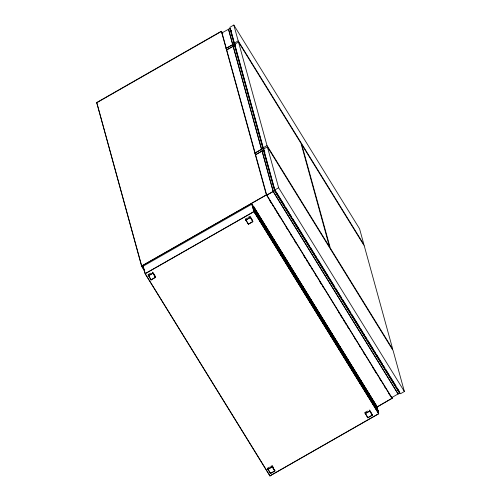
<?xml version="1.0" encoding="UTF-8"?>
<svg xmlns="http://www.w3.org/2000/svg" width="501" height="501" viewBox="0 0 501 501"><rect width="100%" height="100%" fill="white"/><g stroke="black" fill="none" stroke-linecap="round" stroke-linejoin="round"><path stroke-width="0.75" d="M144.507 270.935L141.633 266.281L96.687 102.548L221.304 31.256L222.826 33.316M269.457 474.409L270.008 475.881L378.75 413.613L254.051 211.554L251.784 204.045L253.932 211.679L378.693 413.807L376.696 406.148L378.693 413.807L269.864 475.906L145.165 273.847L143.161 266.181L251.99 204.089L377.015 406.574L376.489 406.875L377.015 406.574M221.824 32.972L228.531 29.233L232.771 44.614L233.591 45.942M253.174 206.907L253.7 206.606L376.965 406.731L253.681 206.994C254.013 206.017 252.773 207.902 253.581 206.625M254.038 208.278C254.176 207.113 253.782 209.312 253.575 208.034L254.051 207.89L377.291 407.576L376.959 408.14M317.171 312.893L254.283 210.614L254.765 210.47L378.03 410.595L377.554 410.739L343.047 354.827M376.577 406.624L376.934 406.286L376.602 406.856M376.927 407.914L377.291 407.576L376.858 407.776M377.366 407.864L253.218 206.75L377.272 407.964M377.723 409.148L377.197 409.449L377.723 409.148L253.575 208.034L253.606 208.479M377.954 410.306L377.472 410.451L377.879 410.169M260.533 220.415L253.963 209.769C254.326 208.441 254.489 210.263 253.976 209.38L378.03 410.595L253.882 209.481L254.408 209.18L377.679 409.304L253.65 208.322L254.132 208.178M378.305 411.597L377.911 412.029L378.43 411.728L254.283 210.614L378.305 411.597L377.829 411.741M391.506 397.756L399.479 393.135L398.859 390.899M96.612 102.824L221.592 31.325L266.62 194.783L392.158 398.195L376.502 407.382M143.104 266.382L145.309 273.822L270.07 475.95M262.825 151.277L261.585 149.285L233.172 46.142L234.481 45.391L262.893 148.54L254.946 153.131M253.625 208.09L256.074 212.474M254.239 210.771L254.84 210.758M255.378 154.778L262.086 151.039L273.22 191.47L266.57 195.315M255.197 212.042C253.738 212.631 255.942 211.115 254.671 212.343L377.911 412.029L378.43 411.728M398.126 394.036L273.164 191.338L274.473 190.587L263.388 150.325L255.416 154.822M233.823 25.05L238.188 40.9L363.939 244.657L359.574 228.807L233.823 25.05L229.896 27.298L234.261 43.142L235.082 44.476M228.525 29.271L229.834 28.519L231.061 30.511M231.468 30.379L230.948 30.674L234.781 44.608L235.307 44.307M234.261 43.142L238.188 40.9M229.834 28.519L234.023 43.731L232.715 44.483L233.535 45.81M226.064 48.353L232.771 44.614L226.114 48.453L226.94 49.787M263.914 149.148L263.094 147.826L234.581 44.295L238.507 42.046L301.007 143.324L329.52 246.849L267.02 145.578L238.507 42.046M226.508 49.968L233.215 46.236L226.546 50.012M263.094 147.826L267.02 145.578M254.896 153.03L261.603 149.292M263.445 149.104L267.371 146.856L393.122 350.612L404.388 391.513L400.462 393.761L274.711 190.004L263.445 149.104L264.271 150.432M265.023 152.185L264.497 152.486L275.237 191.463L398.364 390.98L398.89 390.68M274.711 190.004L278.637 187.756L267.371 146.856M266.513 195.208L273.22 191.47M275.237 191.463L275.757 191.169M255.115 211.76L254.596 212.055L378.073 412.06L377.923 411.64M150.594 273.208L148.139 274.611L151.095 279.94L155.391 277.485L155.216 276.208L153.582 273.559M246.736 218.211L245.509 218.912L245.772 219.87L248.465 224.235L252.761 221.78L252.585 220.509L250.951 217.854M247.964 217.509L249.185 216.808M269.444 467.126L267.603 468.178L270.559 473.508L274.855 471.053L274.68 469.775M270.665 466.425L272.225 465.798L274.755 470.94L270.233 473.432L267.509 468.498M367.427 411.077L364.972 412.48L367.928 417.809L372.224 415.348L372.049 414.077M376.42 407.288L391.995 398.376L391.744 396.692M377.215 409.06L377.529 408.885M262.086 151.039L273.151 191.545L398.095 393.993M254.076 209.75L254.483 209.468M148.052 274.924L151.001 279.827L155.479 277.172L152.761 272.231M272.225 465.798C270.903 465.761 276.32 473.633 274.592 470.095M233.522 46.023L232.646 44.583L228.531 29.233M253.775 206.888L253.255 207.189L254.076 208.522M248.465 224.235L245.421 219.225M150.77 279.865L151.095 279.94M270.559 473.508L269.97 472.474M221.392 31.356L266.332 194.714L392.083 398.47L391.663 396.967M233.128 46.249L261.478 149.267L262.756 151.352M254.245 209.142L254.395 209.568M254.646 210.489L254.746 210.858M254.953 211.723L378.387 411.885L378.355 411.44M96.774 102.642L141.714 266.006L144.708 270.897M234.581 44.295L235.395 45.616M234.023 43.731L235.251 45.723M234.481 45.391L235.708 47.382M262.893 148.54L264.121 150.525M263.388 150.325L264.202 151.659M278.637 187.756L404.388 391.513M276.17 191.833L284.787 205.798M285.608 207.126L287.248 209.787M288.069 211.115L289.302 213.113M290.123 214.441L291.764 217.102M292.584 218.436L294.231 221.091M295.051 222.425L303.255 235.727M304.076 237.054L309.825 246.367M310.645 247.694L312.286 250.356M313.106 251.684L314.34 253.681M315.16 255.009L316.801 257.671M317.621 258.998L328.293 276.289M329.113 277.623L334.862 286.935M335.683 288.263L337.323 290.924M338.144 292.252L339.377 294.25M340.198 295.577L341.839 298.239M342.659 299.567L350.869 312.868M351.689 314.202L359.9 327.497M360.72 328.831L362.361 331.493M363.181 332.821L364.415 334.818M365.235 336.146L366.876 338.808M367.696 340.135L373.445 349.447M374.266 350.775L375.907 353.437M376.727 354.764L382.47 364.077M383.29 365.404L384.937 368.066M385.757 369.4L389.452 375.381M390.273 376.714L396.015 386.02M397.249 388.018L398.477 390.016M274.473 190.587L399.479 393.135M269.77 200.657L271.003 202.655M272.231 204.652L273.058 205.98M274.698 208.648L275.519 209.975M276.345 211.309L277.579 213.307M278.813 215.305L280.04 217.302M286.209 227.291L287.029 228.625M290.73 234.618L291.551 235.946M294.839 241.275L296.072 243.273M303.882 255.93L305.115 257.927M306.349 259.925L307.576 261.923M308.81 263.921L309.637 265.248M311.278 267.916L312.098 269.244M315.799 275.237L316.619 276.571M319.907 281.9L321.141 283.898M322.375 285.896L323.608 287.893M338.814 312.53L339.634 313.864M340.868 315.862L341.695 317.196M343.335 319.857L344.156 321.191M344.982 322.519L346.21 324.516M347.443 326.52L348.677 328.518M354.846 338.507L355.666 339.835M359.367 345.828L360.188 347.162M363.475 352.491L364.709 354.489M372.519 367.139L373.752 369.137M374.98 371.135L376.213 373.132M379.915 379.125L380.735 380.459M384.436 386.453L385.256 387.787M388.544 393.11L389.778 395.107M256.894 213.802L258.535 216.463M261.823 221.793L262.643 223.12M264.29 225.782L265.11 227.116M266.344 229.114L267.572 231.111M268.805 233.109L274.147 241.758M275.381 243.755L277.022 246.417M277.842 247.751L281.13 253.074M281.95 254.408L283.597 257.069M284.418 258.397L286.058 261.059M286.879 262.392L287.706 263.726M289.346 266.388L290.167 267.716M291.4 269.713L292.634 271.711M293.862 273.709L299.203 282.364M300.437 284.355L302.078 287.023M302.905 288.351L304.132 290.348M305.366 292.346L306.186 293.674M307.833 296.341L308.654 297.669M309.474 299.003L311.115 301.665M311.941 302.992L313.582 305.66M314.403 306.988L315.223 308.322M316.457 310.319L317.69 312.311M318.924 314.309L324.673 323.627M325.493 324.961L327.14 327.623M327.961 328.957L329.195 330.948M330.422 332.946L331.249 334.28M332.889 336.941L333.71 338.269M334.944 340.267L336.177 342.264M336.998 343.598L338.638 346.26M341.513 350.919L342.747 352.917M343.98 354.915L349.729 364.233M350.556 365.561L352.197 368.222M355.485 373.552L356.305 374.88M357.946 377.541L358.766 378.875M360 380.873L361.234 382.87M362.467 384.862L365.342 389.521M366.575 391.519L367.809 393.517M369.037 395.514L374.792 404.833M375.612 406.167L376.846 408.158M261.359 221.749L263 224.41M266.288 229.734L267.108 231.067M268.749 233.729L269.569 235.063M270.803 237.054L272.037 239.052M272.857 240.386L273.678 241.714M274.911 243.711L276.145 245.709M277.379 247.707L278.612 249.705M279.84 251.702L285.595 261.021M286.415 262.349L288.056 265.01M288.877 266.344L289.703 267.672M291.344 270.34L292.164 271.667M293.811 274.329L294.632 275.663M295.866 277.66L297.093 279.658M298.327 281.65L301.201 286.309M302.435 288.307L303.669 290.304M304.902 292.302L310.651 301.621M311.472 302.955L313.119 305.616M313.939 306.944L314.76 308.278M316.4 310.939L317.221 312.273M320.922 318.26L322.156 320.258M323.383 322.256L326.264 326.915M327.491 328.913L335.708 342.221M336.528 343.554L338.175 346.216M338.995 347.55L340.636 350.212M341.463 351.539L342.283 352.873M343.517 354.871L344.744 356.869M345.978 358.86L347.212 360.858M348.445 362.856L351.32 367.515M352.554 369.513L354.194 372.174M355.015 373.508L357.889 378.167M359.123 380.165L360.764 382.827M361.59 384.154L363.231 386.816M364.052 388.15L365.699 390.811M366.519 392.145L367.339 393.473M368.573 395.471L369.807 397.468M371.034 399.466L372.268 401.464M373.502 403.462L376.376 408.121M317.991 314.227L342.227 353.493M260.439 221.273L254.64 211.898L254.79 212.324M261.259 222.607L262.9 225.268M263.726 226.602L264.547 227.93M265.367 229.264L267.008 231.925M267.835 233.253L285.495 261.879M286.315 263.207L289.603 268.536M290.423 269.864L292.07 272.525M292.891 273.859L310.551 302.479M311.378 303.813L314.659 309.136M315.486 310.463L317.127 313.131M317.947 314.459L329.038 332.432M329.858 333.76L331.505 336.428M332.326 337.755L333.146 339.089M333.967 340.417L335.614 343.079M336.434 344.412L339.722 349.736M340.542 351.069L342.183 353.731M343.003 355.065L354.094 373.032M354.921 374.366L356.562 377.028M357.382 378.355L358.202 379.689M359.029 381.023L360.67 383.685M361.49 385.012L377.51 410.97M370.001 410.764L371.228 412.749M272.632 466.462L273.452 467.79M371.961 414.39L372.224 415.348L369.262 410.025L372.312 415.035L367.602 417.734L364.885 412.793M367.665 416.845L367.928 417.809L367.339 416.769M235.595 47.545L263.651 149.417M252.498 220.822L252.761 221.78L249.799 216.457M250.131 216.526L252.848 221.467L248.371 224.122L247.876 223.202M155.128 276.521L155.391 277.485L152.429 272.156M141.714 266.006L266.62 194.783L141.714 266.006M145.221 273.646L254.051 211.554L145.221 273.646M148.402 275.575L148.315 275.888L153.024 273.189L148.402 275.575M245.772 219.87L245.684 220.183L250.394 217.49L245.772 219.87M267.866 469.143L267.778 469.456L272.488 466.763L267.866 469.143M365.235 413.438L365.148 413.757L369.857 411.058L365.235 413.438M364.252 245.809L301.752 144.532L330.272 248.064L392.771 349.335L364.252 245.809"/></g></svg>
